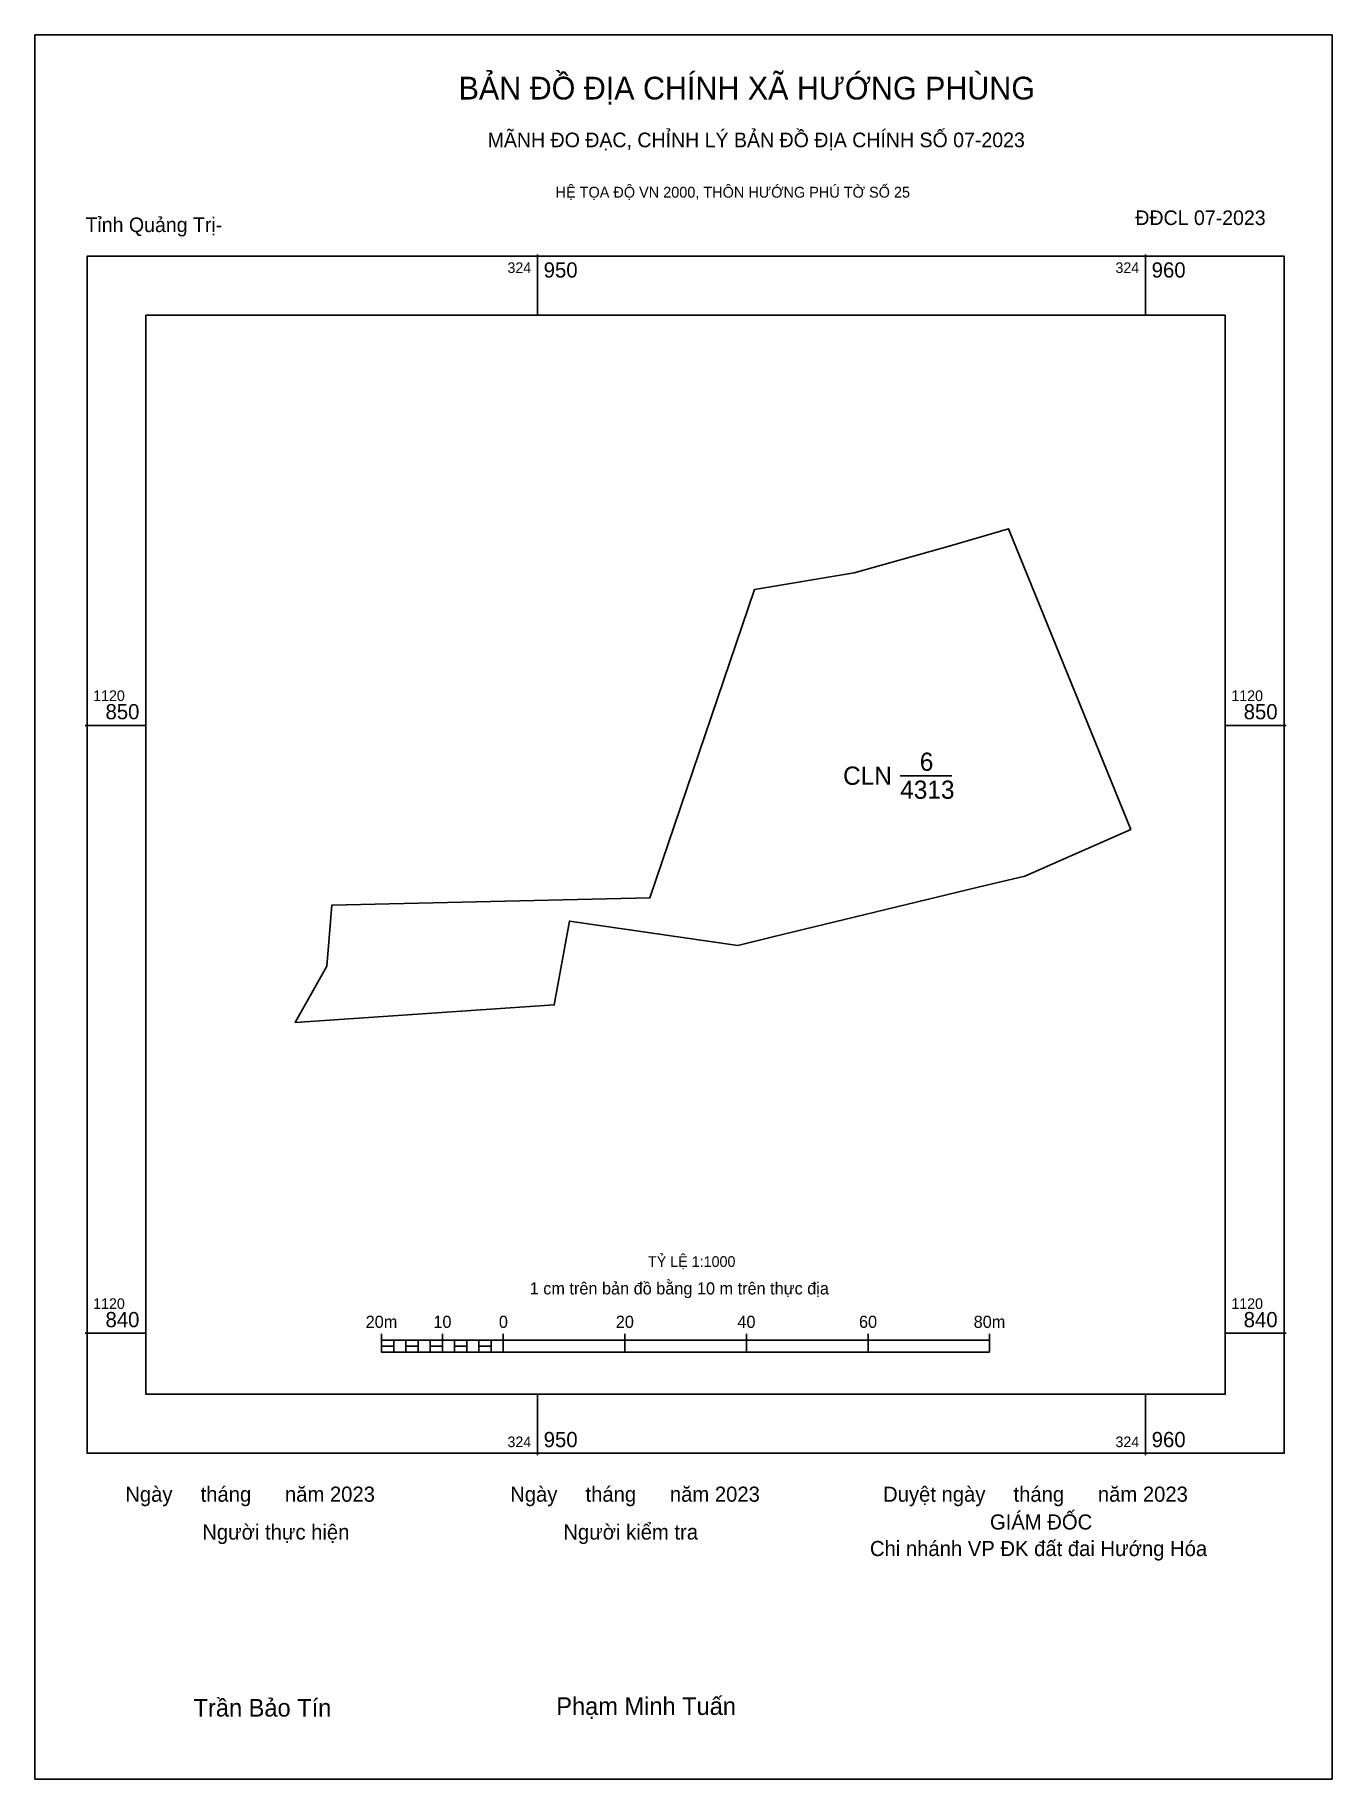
# Model space of a CAD drawing. Extents: x 537374 to 537587, y 1852780 to 1853067.
import ezdxf

# ---------------------------------------------------------------- set-up
doc = ezdxf.new("R2010")
doc.units = 0
for name, color, linetype in [('Level 10', 7, 'Continuous'), ('Level 13', 7, 'Continuous'), ('Level 15', 7, 'Continuous'), ('Level 27', 7, 'Continuous'), ('Level 6', 7, 'Continuous'), ('Level 62', 7, 'Continuous'), ('Level 63', 7, 'Continuous'), ('Level 9', 7, 'Continuous')]:
    doc.layers.add(name, color=color, linetype=linetype)

msp = doc.modelspace()

# ---------------------------------------------------------------- linework, layer by layer
at = {"layer": 'Level 10'}
msp.add_lwpolyline([(537524.1, 1852983.2), (537533.85, 1852986.03), (537553.94, 1852936.57), (537536.53, 1852928.91), (537528.86, 1852927.06), (537495.06, 1852918.9), (537489.33, 1852917.51), (537461.63, 1852921.51), (537459.13, 1852907.71), (537416.53, 1852904.81), (537421.73, 1852914.11), (537422.09, 1852918.76), (537422.52, 1852924.1), (537474.87, 1852925.34), (537492.08, 1852976.05), (537508.43, 1852978.81)], close=True, dxfattribs=at)
at = {"layer": 'Level 13'}
msp.add_line((537516.02, 1852945.42), (537524.53, 1852945.42), dxfattribs=at)
at = {"layer": 'Level 15'}
msp.add_lwpolyline([(537373.71, 1853067.28), (537587.06, 1853067.28), (537587.06, 1852780.36), (537373.71, 1852780.36)], close=True, dxfattribs=at)
at = {"layer": 'Level 27'}
for p, q in [((537533.85, 1852986.03), (537533.86, 1852986.03)), ((537492.08, 1852976.05), (537492.07, 1852976.05)), ((537553.94, 1852936.57), (537553.95, 1852936.57)), ((537528.86, 1852927.06), (537528.86, 1852927.05)), ((537422.52, 1852924.1), (537422.52, 1852924.11)), ((537422.09, 1852918.76), (537422.08, 1852918.76)), ((537495.06, 1852918.9), (537495.06, 1852918.89)), ((537459.13, 1852907.71), (537459.12, 1852907.7))]:
    msp.add_line(p, q, dxfattribs=at)
at = {"layer": 'Level 62'}
msp.add_lwpolyline([(537391.98, 1853021.17), (537569.49, 1853021.17), (537569.49, 1852843.66), (537391.98, 1852843.66)], close=True, dxfattribs=at)
at = {"layer": 'Level 63'}
for p, q in [((537456.39, 1853031.17), (537456.39, 1853021.17)), ((537556.39, 1853031.17), (537556.39, 1853021.17)), ((537381.98, 1852953.7), (537391.98, 1852953.7)), ((537569.49, 1852953.7), (537579.49, 1852953.7)), ((537381.98, 1852853.7), (537391.98, 1852853.7)), ((537430.73, 1852853.59), (537430.73, 1852850.59)), ((537430.73, 1852852.59), (537530.73, 1852852.59)), ((537432.73, 1852852.59), (537432.73, 1852850.59)), ((537434.73, 1852852.59), (537434.73, 1852850.59)), ((537436.73, 1852852.59), (537436.73, 1852850.59)), ((537438.73, 1852852.59), (537438.73, 1852850.59)), ((537440.73, 1852853.59), (537440.73, 1852850.59)), ((537440.73, 1852852.59), (537440.73, 1852850.59)), ((537442.73, 1852852.59), (537442.73, 1852850.59)), ((537444.73, 1852852.59), (537444.73, 1852850.59)), ((537446.73, 1852852.59), (537446.73, 1852850.59)), ((537448.73, 1852852.59), (537448.73, 1852850.59)), ((537450.73, 1852853.59), (537450.73, 1852850.59)), ((537450.73, 1852852.59), (537450.73, 1852850.59)), ((537470.73, 1852853.59), (537470.73, 1852850.59)), ((537490.73, 1852853.59), (537490.73, 1852850.59)), ((537510.73, 1852853.59), (537510.73, 1852850.59)), ((537530.73, 1852853.59), (537530.73, 1852850.59)), ((537569.49, 1852853.7), (537579.49, 1852853.7)), ((537430.73, 1852850.59), (537530.73, 1852850.59)), ((537456.39, 1852843.66), (537456.39, 1852833.66)), ((537556.39, 1852843.66), (537556.39, 1852833.66))]:
    msp.add_line(p, q, dxfattribs=at)
for points in [[(537382.29, 1853030.86), (537579.18, 1853030.86), (537579.18, 1852833.97), (537382.29, 1852833.97)], [(537430.73, 1852851.59), (537432.73, 1852851.59), (537432.73, 1852850.59), (537430.73, 1852850.59)], [(537430.73, 1852851.59), (537432.73, 1852851.59), (537432.73, 1852850.59), (537430.73, 1852850.59)], [(537434.73, 1852851.59), (537436.73, 1852851.59), (537436.73, 1852850.59), (537434.73, 1852850.59)], [(537438.73, 1852851.59), (537440.73, 1852851.59), (537440.73, 1852850.59), (537438.73, 1852850.59)], [(537442.73, 1852851.59), (537444.73, 1852851.59), (537444.73, 1852850.59), (537442.73, 1852850.59)], [(537446.73, 1852851.59), (537448.73, 1852851.59), (537448.73, 1852850.59), (537446.73, 1852850.59)]]:
    msp.add_lwpolyline(points, close=True, dxfattribs=at)

# ---------------------------------------------------------------- texts
at = {"layer": 'Level 13'}
for s, p in [('6', (537519.25, 1852946.22)), ('CLN', (537506.63, 1852943.92)), ('4313', (537516.03, 1852941.62))]:
    msp.add_text(s, height=3, dxfattribs=at).set_placement(p)
at = {"layer": 'Level 6'}
msp.add_text('TỶ LỆ 1:1000', height=1.7579, dxfattribs=at).set_placement((537474.55, 1852864.62))
at = {"layer": 'Level 63'}
for s, height, p in [('BẢN ĐỒ ĐỊA CHÍNH XÃ HƯỚNG PHÙNG', 3.7437, (537443.4, 1853056.65)), ('MÃNH ĐO ĐẠC, CHỈNH LÝ BẢN ĐỒ ĐỊA CHÍNH SỐ 07-2023', 2.4022, (537448.17, 1853048.8)), ('HỆ TỌA ĐỘ VN 2000, THÔN HƯỚNG PHÚ TỜ SỐ 25', 1.7782, (537459.34, 1853040.51)), ('324', 1.75, (537451.43, 1853028.11)), ('950', 2.5, (537457.39, 1853027.36)), ('324', 1.75, (537551.43, 1853028.11)), ('960', 2.5, (537557.39, 1853027.36)), ('1120', 1.75, (537383.29, 1852957.7)), ('850', 2.5, (537385.32, 1852954.7)), ('1120', 1.75, (537570.49, 1852957.7)), ('850', 2.5, (537572.52, 1852954.7)), ('1 cm trên bản đồ bằng 10 m trên thực địa', 2, (537455.09, 1852860.09)), ('1120', 1.75, (537383.29, 1852857.7)), ('1120', 1.75, (537570.49, 1852857.7)), ('840', 2.5, (537385.32, 1852854.7)), ('20m', 2, (537428.11, 1852854.59)), ('10', 2, (537439.25, 1852854.59)), ('0', 2, (537450.02, 1852854.59)), ('20', 2, (537469.25, 1852854.59)), ('40', 2, (537489.25, 1852854.59)), ('60', 2, (537509.25, 1852854.59)), ('80m', 2, (537528.11, 1852854.59)), ('840', 2.5, (537572.52, 1852854.7)), ('324', 1.75, (537451.43, 1852834.97)), ('950', 2.5, (537457.39, 1852834.97)), ('324', 1.75, (537551.43, 1852834.97)), ('960', 2.5, (537557.39, 1852834.97)), ('Ngày     tháng      năm 2023', 2.4883, (537388.57, 1852825.99)), ('Ngày     tháng      năm 2023', 2.4883, (537451.88, 1852825.99)), ('Duyệt ngày     tháng      năm 2023', 2.4883, (537513.21, 1852825.99)), ('Người thực hiện', 2.4883, (537401.23, 1852819.77)), ('Người kiểm tra', 2.4883, (537460.62, 1852819.77)), ('GIÁM ĐỐC', 2.488, (537530.79, 1852821.42)), ('Chi nhánh VP ĐK đất đai Hướng Hóa', 2.4883, (537511.05, 1852817.05)), ('Trần Bảo Tín', 2.9024, (537399.81, 1852790.65)), ('Phạm Minh Tuấn', 2.9024, (537459.46, 1852790.92))]:
    msp.add_text(s, height=height, dxfattribs=at).set_placement(p)
at = {"layer": 'Level 9'}
for s, p in [('Tỉnh Quảng Trị-', (537382.03, 1853034.84)), ('ĐĐCL 07-2023', (537554.7, 1853036))]:
    msp.add_text(s, height=2.4022, dxfattribs=at).set_placement(p)

doc.saveas('drawing.dxf')
